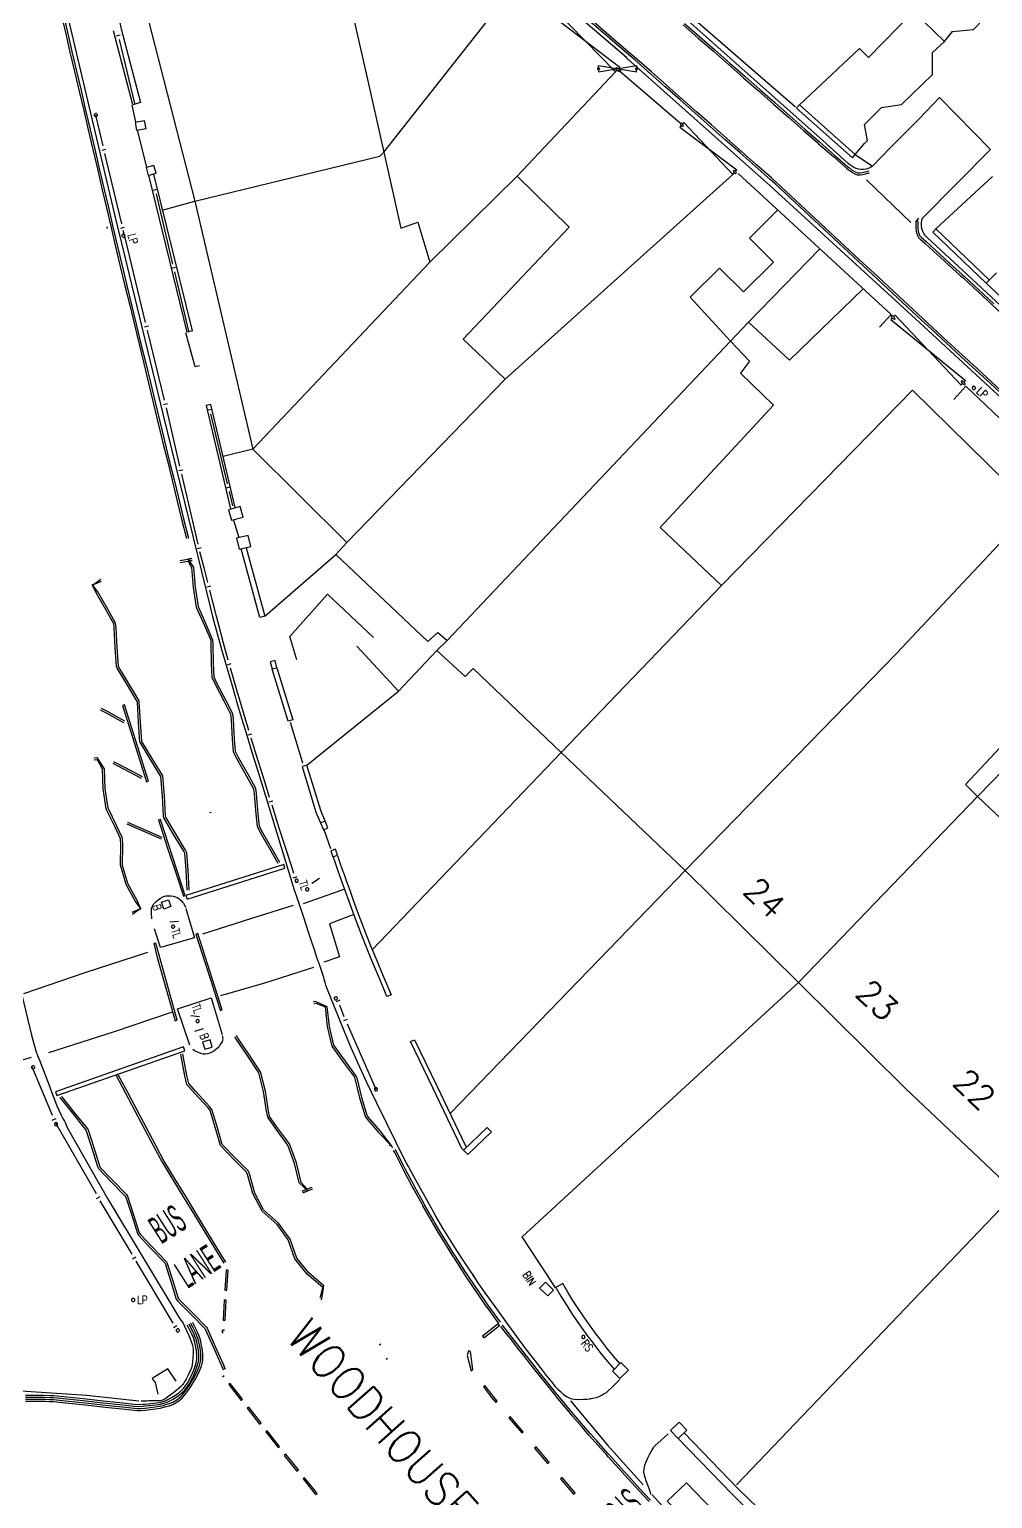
# Model space of a CAD drawing. Extents: x 427500 to 429848, y 434500 to 436505.
# Drawn here: x 429596.6 to 429644.7, y 434644.1 to 434717.5 of the extents above; entities that cross this region are included whole.
import ezdxf

# ---------------------------------------------------------------- set-up
doc = ezdxf.new("R2010")
doc.units = 0
doc.layers.get('0').update_dxf_attribs({"color": 222})
doc.layers.add('LPTIP_Ex_Base', color=8, linetype='Continuous')
doc.layers.add('ROADNAME', color=7, linetype='Continuous')
doc.styles.add('ARIAL', font='arial.ttf', dxfattribs={"width": 0.8})
doc.styles.add('LCC Romans', font='romans.shx', dxfattribs={"width": 0.9})
doc.styles.add('MtXpl_Romans', font='romans__.ttf')
doc.styles.get("Standard").update_dxf_attribs({"font": 'romans.shx'})

# ---------------------------------------------------------------- blocks, each defined once
blk = doc.blocks.new('MH_LINE')
at = {"color": 0, "linetype": 'ByBlock', "flags": 128}
blk.add_lwpolyline([(-0.5, 0), (0.5, 0)], dxfattribs=at)
blk = doc.blocks.new('FENCE_UP')
at = {"color": 0, "linetype": 'ByBlock', "flags": 128}
blk.add_lwpolyline([(0, 0.5), (0, -0.5)], dxfattribs=at)
blk = doc.blocks.new('GATE')
at = {"color": 0, "linetype": 'ByBlock', "flags": 128}
for points in [[(-0.450902, 0), (-0.451904, 0.007014), (-0.455912, 0.014028), (-0.460922, 0.019038), (-0.467936, 0.023046), (-0.475952, 0.024048), (-0.482966, 0.023046), (-0.48998, 0.019038), (-0.49499, 0.014028), (-0.498998, 0.007014), (-0.5, 0), (-0.498998, -0.007014), (-0.49499, -0.014028), (-0.48998, -0.019038), (-0.482966, -0.023046), (-0.475952, -0.024048), (-0.467936, -0.023046), (-0.460922, -0.019038), (-0.455912, -0.014028), (-0.451904, -0.007014)], [(-0.475952, 0.024048), (-0.475952, 0.078156), (0.475952, -0.078156), (0.475952, -0.024048)], [(-0.475952, -0.024048), (-0.475952, -0.078156), (0.475952, 0.078156), (0.475952, 0.024048)], [(-0.450902, 0), (-0.451904, -0.007014)], [(0.5, 0), (0.498998, 0.007014), (0.49499, 0.014028), (0.48998, 0.019038), (0.482966, 0.023046), (0.475952, 0.024048), (0.467936, 0.023046), (0.460922, 0.019038), (0.455912, 0.014028), (0.451904, 0.007014), (0.450902, 0), (0.451904, -0.007014), (0.455912, -0.014028), (0.460922, -0.019038), (0.467936, -0.023046), (0.475952, -0.024048), (0.482966, -0.023046), (0.48998, -0.019038), (0.49499, -0.014028), (0.498998, -0.007014)], [(0.5, 0), (0.498998, -0.007014)]]:
    blk.add_lwpolyline(points, dxfattribs=at)
blk = doc.blocks.new('CIRCL')
at = {"color": 0, "linetype": 'ByBlock', "flags": 128}
for points in [[(0.5, 0), (0.475, 0.154), (0.404, 0.293), (0.293, 0.404), (0.154, 0.475), (0, 0.5), (-0.154, 0.475), (-0.293, 0.404), (-0.404, 0.293), (-0.475, 0.154), (-0.5, 0), (-0.475, -0.154), (-0.404, -0.293), (-0.293, -0.404), (-0.154, -0.475), (0, -0.5), (0.154, -0.475), (0.293, -0.404), (0.404, -0.293), (0.475, -0.154)], [(0.5, 0), (0.475, -0.154)]]:
    blk.add_lwpolyline(points, dxfattribs=at)

msp = doc.modelspace()

# ---------------------------------------------------------------- linework, layer by layer
at = {"layer": 'LPTIP_Ex_Base', "color": 251, "true_color": 0x636466}
for p, q in [((429612, 434721.8), (429613.46, 434715.33)), ((429614.35, 434711.4), (429621.025, 434719.894)), ((429643.8, 434717.534), (429646.2, 434720.034)), ((429602.2, 434719.5), (429604.9, 434708.95)), ((429640.8, 434718.434), (429638.55, 434716.134)), ((429640.8, 434718.434), (429642.35, 434716.934)), ((429642.35, 434716.934), (429642.75, 434717.434)), ((429642.75, 434717.434), (429643.8, 434717.534)), ((429641.75, 434716.384), (429642.35, 434716.934)), ((429638.1, 434716.584), (429635.107, 434713.759)), ((429638.55, 434716.134), (429638.1, 434716.584)), ((429641.75, 434715.284), (429641.75, 434716.384)), ((429613.46, 434715.33), (429614.35, 434711.4)), ((429625.916, 434715.412), (429621, 434710.2)), ((429640.2, 434713.784), (429641.75, 434715.284)), ((429639.2, 434713.634), (429640.2, 434713.784)), ((429641.05, 434713.034), (429642.1, 434714.134)), ((429642.1, 434714.134), (429644.65, 434711.534)), ((429638.35, 434712.784), (429639.2, 434713.634)), ((429639.65, 434711.634), (429641.05, 434713.034)), ((429638.5, 434711.984), (429638.35, 434712.784)), ((429637.891, 434711.287), (429638.35, 434711.834)), ((429638.35, 434711.834), (429638.5, 434711.984)), ((429638.753, 434710.706), (429639.65, 434711.634)), ((429639.65, 434711.634), (429639.65, 434711.634)), ((429644.65, 434711.534), (429641.227, 434708.079)), ((429604.9, 434708.95), (429614.15, 434711.2)), ((429614.15, 434711.2), (429614.35, 434711.4)), ((429614.35, 434711.4), (429615.2, 434707.6)), ((429637.891, 434711.287), (429638.753, 434710.706)), ((429616.65, 434705.9), (429621, 434710.2)), ((429620.4, 434700.05), (429631.77, 434710.29)), ((429621, 434710.2), (429623.6, 434707.65)), ((429638.753, 434710.706), (429638.753, 434710.706)), ((429644.75, 434710.184), (429641.907, 434707.56)), ((429603.282, 434708.494), (429604.9, 434708.95)), ((429604.9, 434708.95), (429607.8, 434696.55)), ((429615.2, 434707.6), (429616.05, 434707.9)), ((429616.05, 434707.9), (429616.65, 434705.9)), ((429634.014, 434708.514), (429632.601, 434707.101)), ((429641.227, 434708.079), (429641.227, 434708.079)), ((429641.227, 434708.079), (429641.227, 434708.079)), ((429623.6, 434707.65), (429618.3, 434702.05)), ((429632.601, 434707.101), (429633.797, 434705.904)), ((429641.907, 434707.56), (429641.907, 434707.56)), ((429632.55, 434702.9), (429636.12, 434706.569)), ((429607.8, 434696.55), (429616.65, 434705.9)), ((429631.11, 434705.61), (429629.65, 434704.15)), ((429632.307, 434704.414), (429631.11, 434705.61)), ((429633.797, 434705.904), (429632.307, 434704.414)), ((429629.65, 434704.15), (429631.65, 434701.95)), ((429634.6, 434701), (429638.278, 434704.577)), ((429631.65, 434701.95), (429632.55, 434702.9)), ((429632.55, 434702.9), (429634.6, 434701)), ((429631.65, 434701.95), (429617.5, 434687)), ((429618.3, 434702.05), (429620.4, 434700.05)), ((429631.65, 434701.95), (429632.6, 434700.95)), ((429632.6, 434700.95), (429632.15, 434700.35)), ((429612.5, 434691.9), (429620.4, 434700.05)), ((429632.15, 434700.35), (429633.8, 434698.75)), ((429631.2, 434689.75), (429640.75, 434699.5)), ((429646.75, 434693.6), (429640.75, 434699.5)), ((429633.8, 434698.75), (429628.15, 434692.65)), ((429607.8, 434696.55), (429606.327, 434696.184)), ((429607.8, 434696.55), (429612.5, 434691.9)), ((429639.95, 434686.35), (429646.75, 434693.6)), ((429628.15, 434692.65), (429631.2, 434689.75)), ((429612.5, 434691.9), (429611.95, 434691.3)), ((429608.396, 434688.209), (429611.95, 434691.3)), ((429611.95, 434691.3), (429616.55, 434686.95)), ((429623.2, 434681.4), (429631.2, 434689.75)), ((429609.655, 434687.201), (429611.524, 434689.314)), ((429611.524, 434689.314), (429613.834, 434687.149)), ((429643.4, 434679.8), (429651.55, 434688.55)), ((429616.55, 434686.95), (429617.05, 434687.4)), ((429617.05, 434687.4), (429617.5, 434687)), ((429609.998, 434686.021), (429609.655, 434687.201)), ((429615.085, 434684.471), (429612.998, 434686.707)), ((429615.085, 434684.471), (429617, 434686.5)), ((429617.5, 434687), (429617, 434686.5)), ((429617, 434686.5), (429618.4, 434685.2)), ((429629.4, 434675.5), (429639.95, 434686.35)), ((429618.4, 434685.2), (429618.8, 434685.6)), ((429618.8, 434685.6), (429623.2, 434681.4)), ((429610.507, 434680.766), (429615.085, 434684.471)), ((429613.77, 434671.537), (429623.2, 434681.4)), ((429623.2, 434681.4), (429629.4, 434675.5)), ((429644, 434679.2), (429645.3, 434680.55)), ((429644, 434679.2), (429635.05, 434669.9)), ((429644, 434679.2), (429643.4, 434679.8)), ((429644, 434679.2), (429654.9, 434668.8)), ((429628.533, 434674.604), (429629.4, 434675.5)), ((429629.4, 434675.5), (429635.05, 434669.9)), ((429617.65, 434663.355), (429628.533, 434674.604)), ((429635.05, 434669.9), (429621.253, 434657.198)), ((429635.05, 434669.9), (429640.4, 434664.6)), ((429640.4, 434664.6), (429645.9, 434659.4)), ((429631.95, 434644.8), (429645.9, 434659.4))]:
    msp.add_line(p, q, dxfattribs=at)
at = {"layer": 'LPTIP_Ex_Base', "color": 251, "true_color": 0x636466, "flags": 128}
for points in [[(429704.734, 434641.867), (429697.662, 434648.738), (429690.509, 434655.723), (429683.501, 434662.542), (429676.841, 434668.988), (429669.565, 434676.079), (429662.892, 434682.459), (429654.401, 434690.499), (429648.256, 434696.273), (429641.103, 434702.895), (429633.626, 434709.733), (429626.51, 434716.06), (429626.468, 434716.123), (429619.961, 434721.717), (429612.589, 434727.816), (429605.484, 434733.671), (429597.988, 434739.816), (429596.743, 434740.89)], [(429598.512, 434729.873), (429598.799, 434728.7), (429601.225, 434717.56), (429602.192, 434713.873), (429601.805, 434713.772), (429600.838, 434717.458)], [(429634.908, 434713.648), (429629.415, 434718.418), (429626.953, 434720.619)], [(429598.242, 434719.496), (429600.944, 434708.073), (429601.247, 434706.852), (429603.332, 434698.248), (429605.665, 434688.67), (429605.783, 434688.196), (429606.02, 434687.347), (429606.259, 434686.498), (429606.501, 434685.649), (429606.746, 434684.802), (429606.937, 434684.149), (429606.994, 434683.955), (429607.244, 434683.11), (429607.498, 434682.265), (429607.754, 434681.421), (429608.014, 434680.578), (429608.308, 434679.66), (429609.873, 434674.533), (429610.115, 434673.825)], [(429598.217, 434718.349), (429598.444, 434717.375), (429598.672, 434716.402), (429598.9, 434715.428), (429599.127, 434714.454), (429599.355, 434713.48), (429599.583, 434712.507), (429599.811, 434711.533), (429600.038, 434710.559), (429600.266, 434709.585), (429600.494, 434708.612), (429600.72, 434707.638), (429600.95, 434706.664), (429601.184, 434705.692), (429601.419, 434704.72), (429601.653, 434703.748), (429601.887, 434702.775), (429602.121, 434701.803), (429602.355, 434700.831), (429602.589, 434699.859), (429602.823, 434698.887), (429603.059, 434697.914), (429603.297, 434696.943), (429603.535, 434695.972), (429603.772, 434695.001), (429604.01, 434694.029), (429604.248, 434693.058), (429604.486, 434692.087)], [(429598.314, 434718.372), (429598.542, 434717.398), (429598.769, 434716.424), (429598.997, 434715.451), (429599.225, 434714.477), (429599.452, 434713.503), (429599.68, 434712.529), (429599.908, 434711.556), (429600.136, 434710.582), (429600.363, 434709.608), (429600.591, 434708.634), (429600.817, 434707.66), (429601.048, 434706.688), (429601.282, 434705.715), (429601.516, 434704.743), (429601.75, 434703.771), (429601.984, 434702.799), (429602.218, 434701.827), (429602.452, 434700.854), (429602.686, 434699.882), (429602.921, 434698.91), (429603.156, 434697.938), (429603.394, 434696.967), (429603.632, 434695.996), (429603.87, 434695.024), (429604.108, 434694.053), (429604.345, 434693.082), (429604.583, 434692.111)], [(429638.753, 434710.706), (429638.65, 434710.639), (429638.538, 434710.588), (429638.421, 434710.552), (429638.3, 434710.534), (429638.187, 434710.532), (429638.177, 434710.532), (429638.055, 434710.548), (429637.937, 434710.581), (429637.824, 434710.63), (429637.72, 434710.694), (429637.625, 434710.772), (429637.542, 434710.836), (429636.266, 434711.975), (429629.238, 434718.228)], [(429601.03, 434717.422), (429601.03, 434717.422)], [(429645.372, 434699.157), (429644.637, 434699.835), (429643.903, 434700.513), (429643.168, 434701.191), (429642.433, 434701.869), (429641.698, 434702.547), (429641.16, 434703.043), (429640.963, 434703.226), (429640.232, 434703.908), (429639.5, 434704.589), (429638.768, 434705.271), (429638.036, 434705.952), (429637.304, 434706.634), (429636.573, 434707.315), (429635.841, 434707.997), (429635.109, 434708.678), (429634.377, 434709.36), (429633.895, 434709.809), (429633.64, 434710.034), (429632.891, 434710.696), (429632.141, 434711.358), (429631.392, 434712.02), (429630.643, 434712.682), (429629.893, 434713.345), (429629.144, 434714.007), (429628.394, 434714.669), (429627.645, 434715.331), (429626.92, 434715.972), (429626.896, 434715.992), (429626.137, 434716.643), (429625.378, 434717.295), (429624.619, 434717.946)], [(429645.44, 434699.23), (429644.705, 434699.908), (429643.97, 434700.586), (429643.235, 434701.265), (429642.5, 434701.943), (429641.766, 434702.621), (429641.228, 434703.117), (429641.032, 434703.3), (429640.3, 434703.981), (429639.568, 434704.663), (429638.836, 434705.344), (429638.104, 434706.026), (429637.373, 434706.707), (429636.641, 434707.389), (429635.909, 434708.07), (429635.177, 434708.752), (429634.445, 434709.433), (429633.962, 434709.883), (429633.706, 434710.109), (429632.957, 434710.771), (429632.208, 434711.433), (429631.458, 434712.095), (429630.709, 434712.757), (429629.959, 434713.42), (429629.21, 434714.082), (429628.461, 434714.744), (429627.711, 434715.406), (429626.986, 434716.047), (429626.961, 434716.068), (429626.202, 434716.719), (429625.443, 434717.371), (429624.684, 434718.022)], [(429629.299, 434717.76), (429630.05, 434717.1), (429630.802, 434716.44), (429631.553, 434715.78), (429632.304, 434715.12), (429633.055, 434714.46), (429633.807, 434713.8), (429634.558, 434713.141), (429635.309, 434712.481), (429636.03, 434711.847), (429636.06, 434711.821), (429636.81, 434711.158), (429637.465, 434710.579), (429637.537, 434710.529), (429637.571, 434710.504), (429637.634, 434710.459), (429637.746, 434710.383), (429637.868, 434710.316), (429637.989, 434710.273), (429638.123, 434710.265), (429638.265, 434710.283), (429638.399, 434710.313), (429638.513, 434710.343), (429638.542, 434710.35), (429638.591, 434710.361), (429638.591, 434710.361)], [(429629.365, 434717.835), (429630.116, 434717.175), (429630.868, 434716.515), (429631.619, 434715.855), (429632.37, 434715.196), (429633.121, 434714.536), (429633.873, 434713.876), (429634.624, 434713.216), (429635.375, 434712.556), (429636.097, 434711.922), (429636.127, 434711.896), (429636.876, 434711.233), (429637.522, 434710.661), (429637.594, 434710.611), (429637.63, 434710.585), (429637.69, 434710.541), (429637.802, 434710.466), (429637.916, 434710.403), (429638.022, 434710.367), (429638.128, 434710.365), (429638.252, 434710.382), (429638.377, 434710.411), (429638.488, 434710.44), (429638.519, 434710.447), (429638.568, 434710.459), (429638.568, 434710.459)], [(429601.123, 434717.033), (429601.894, 434713.825)], [(429626.109, 434715.458), (429629.153, 434712.842)], [(429601.967, 434712.922), (429601.779, 434713.744)], [(429600.324, 434711.716), (429599.958, 434713.24)], [(429602.51, 434710.655), (429602.05, 434712.491)], [(429601.257, 434707.826), (429600.417, 434711.327)], [(429602.835, 434710.303), (429604.77, 434702.47), (429604.528, 434702.41), (429602.608, 434710.247)], [(429632.042, 434710.334), (429639.683, 434703.28), (429639.094, 434702.655)], [(429640.663, 434707.888), (429638.45, 434710.019)], [(429602.883, 434709.7), (429602.883, 434709.7)], [(429602.974, 434709.31), (429603.799, 434705.806)], [(429641.041, 434708.102), (429641.041, 434708.103), (429640.917, 434707.935), (429640.915, 434707.786), (429640.919, 434707.616), (429640.934, 434707.448), (429640.967, 434707.304), (429641.012, 434707.202), (429641.052, 434707.143), (429641.069, 434707.12), (429641.133, 434707.058), (429641.228, 434706.976), (429641.359, 434706.855), (429641.794, 434706.459), (429642.534, 434705.785), (429643.165, 434705.21), (429643.272, 434705.111), (429644.005, 434704.432), (429644.739, 434703.752), (429645.473, 434703.073)], [(429640.966, 434708.037), (429640.965, 434708.037), (429641.017, 434707.934), (429641.015, 434707.785), (429641.019, 434707.618), (429641.034, 434707.457), (429641.065, 434707.327), (429641.103, 434707.242), (429641.133, 434707.201), (429641.139, 434707.192), (429641.203, 434707.13), (429641.293, 434707.052), (429641.427, 434706.929), (429641.862, 434706.533), (429642.601, 434705.859), (429643.233, 434705.284), (429643.34, 434705.185), (429644.073, 434704.505), (429644.807, 434703.826)], [(429641.227, 434708.079), (429641.198, 434707.985), (429641.181, 434707.888), (429641.174, 434707.79), (429641.179, 434707.692), (429641.18, 434707.684), (429641.195, 434707.595), (429641.223, 434707.5), (429641.261, 434707.41), (429641.309, 434707.324), (429641.366, 434707.244), (429641.487, 434707.135), (429643.493, 434705.268), (429650.574, 434698.683)], [(429600.514, 434707.675), (429600.536, 434707.578), (429600.536, 434707.578)], [(429602.451, 434702.892), (429601.48, 434706.912), (429601.323, 434707.482)], [(429601.351, 434707.437), (429601.351, 434707.437)], [(429644.569, 434705.026), (429641.907, 434707.56), (429641.755, 434707.4), (429644.42, 434704.86)], [(429603.89, 434705.417), (429604.588, 434702.45)], [(429644.94, 434705.374), (429644.419, 434704.845), (429650.793, 434698.888), (429652.184, 434697.589), (429652.987, 434698.398)], [(429603.391, 434699.004), (429602.545, 434702.503)], [(429605.142, 434700.724), (429604.915, 434700.671), (429604.464, 434702.374)], [(429642.808, 434699.045), (429643.418, 434699.699), (429654.484, 434689.183), (429653.696, 434688.257)], [(429604.164, 434695.703), (429603.485, 434698.615), (429603.485, 434698.615)], [(429606.928, 434693.639), (429605.711, 434698.788), (429605.468, 434698.731), (429606.687, 434693.573)], [(429605.605, 434698.719), (429605.605, 434698.719)], [(429605.697, 434698.33), (429606.524, 434694.826)], [(429605.073, 434691.807), (429604.255, 434695.313)], [(429606.616, 434694.437), (429606.785, 434693.725)], [(429606.84, 434693.014), (429607.098, 434692.148)], [(429607.473, 434691.629), (429608.396, 434688.209), (429608.155, 434688.144), (429607.226, 434691.579)], [(429604.16, 434690.998), (429604.75, 434691.099), (429604.559, 434691.066), (429604.84, 434690.653), (429604.918, 434689.656), (429605.071, 434688.694), (429605.477, 434687.78), (429605.795, 434687.035), (429605.81, 434686.827), (429605.827, 434685.827), (429605.85, 434685.187), (429605.995, 434684.885), (429606.461, 434684.001), (429606.791, 434683.347), (429606.819, 434683.061), (429606.873, 434682.062), (429606.917, 434681.458), (429607.088, 434681.13), (429607.58, 434680.26), (429607.928, 434679.619), (429607.965, 434679.33), (429608.049, 434678.334), (429608.111, 434677.722), (429608.282, 434677.403), (429608.781, 434676.536), (429609.135, 434675.922), (429609.135, 434675.922)], [(429604.177, 434690.9), (429604.767, 434691), (429604.576, 434690.968), (429604.74, 434690.645), (429604.819, 434689.649), (429604.98, 434688.654), (429605.386, 434687.739), (429605.698, 434687.013), (429605.71, 434686.825), (429605.727, 434685.825), (429605.753, 434685.162), (429605.906, 434684.839), (429606.373, 434683.954), (429606.695, 434683.321), (429606.719, 434683.055), (429606.773, 434682.057), (429606.821, 434681.43), (429607.001, 434681.081), (429607.493, 434680.211), (429607.832, 434679.589), (429607.865, 434679.322), (429607.949, 434678.325), (429608.016, 434677.692), (429608.195, 434677.353), (429608.694, 434676.487), (429609.049, 434675.872), (429609.049, 434675.872)], [(429605.553, 434689.901), (429605.367, 434690.628), (429605.164, 434691.418), (429605.164, 434691.418)], [(429604.623, 434674.521), (429604.566, 434675.519), (429604.499, 434676.39), (429604.436, 434676.525), (429603.918, 434677.38), (429603.459, 434678.163), (429603.443, 434678.233), (429603.384, 434679.227), (429603.308, 434680.224), (429603.304, 434680.236), (429602.779, 434681.099), (429602.265, 434681.942), (429602.263, 434681.949), (429602.195, 434682.925), (429602.132, 434683.93), (429602.12, 434683.979), (429601.631, 434684.812), (429601.116, 434685.662), (429601.094, 434685.72), (429601.031, 434686.636), (429600.977, 434687.634), (429600.95, 434687.857), (429600.564, 434688.555), (429600.064, 434689.421), (429599.785, 434689.789), (429599.851, 434689.791), (429600.244, 434689.968)], [(429604.524, 434674.515), (429604.466, 434675.513), (429604.403, 434676.36), (429604.351, 434676.473), (429603.832, 434677.329), (429603.363, 434678.133), (429603.344, 434678.219), (429603.284, 434679.221), (429603.213, 434680.193), (429603.21, 434680.203), (429602.695, 434681.046), (429602.17, 434681.91), (429602.168, 434681.919), (429602.095, 434682.919), (429602.035, 434683.909), (429602.024, 434683.949), (429601.546, 434684.76), (429601.025, 434685.62), (429600.998, 434685.69), (429600.931, 434686.63), (429600.877, 434687.629), (429600.854, 434687.828), (429600.478, 434688.505), (429599.978, 434689.371), (429599.8, 434689.767), (429600.207, 434690.061)], [(429606.578, 434686.006), (429606.342, 434686.868), (429605.988, 434688.213), (429605.652, 434689.513), (429605.652, 434689.513)], [(429607.606, 434682.496), (429607.368, 434683.28), (429607.019, 434684.455), (429606.684, 434685.62), (429606.684, 434685.62)], [(429609.001, 434685.623), (429609.801, 434683.032), (429609.563, 434682.958), (429608.769, 434685.567)], [(429601.415, 434682.963), (429600.539, 434683.446), (429600.25, 434683.605), (429600.25, 434683.605)], [(429601.39, 434683.778), (429601.294, 434683.748), (429601.709, 434682.424), (429602.411, 434680.201), (429602.496, 434679.933), (429602.591, 434679.963), (429601.39, 434683.778)], [(429601.367, 434682.876), (429600.491, 434683.358), (429600.202, 434683.517), (429600.202, 434683.517)], [(429610.297, 434680.866), (429609.685, 434682.889)], [(429608.641, 434679.15), (429608.412, 434679.881), (429608.073, 434680.974), (429607.722, 434682.113), (429607.722, 434682.113)], [(429599.864, 434681.125), (429600.019, 434681.15), (429600.375, 434680.585), (429600.412, 434679.586), (429600.558, 434678.632), (429600.998, 434677.734), (429601.279, 434677.128), (429601.29, 434676.775), (429601.28, 434675.775), (429601.545, 434674.865), (429602.03, 434673.99), (429602.198, 434673.598), (429601.792, 434673.301)], [(429599.88, 434681.026), (429600.035, 434681.051), (429600.275, 434680.582), (429600.312, 434679.582), (429600.468, 434678.588), (429600.908, 434677.69), (429601.182, 434677.106), (429601.19, 434676.776), (429601.18, 434675.776), (429601.457, 434674.817), (429601.942, 434673.942), (429602.216, 434673.567), (429602.145, 434673.575), (429601.757, 434673.395)], [(429602.244, 434680.092), (429601.36, 434680.56), (429600.821, 434680.845), (429600.821, 434680.845)], [(429602.291, 434680.181), (429601.407, 434680.648), (429600.867, 434680.933), (429600.867, 434680.933)], [(429611.409, 434677.974), (429611.191, 434678.494), (429610.507, 434680.766), (429610.267, 434680.694), (429610.956, 434678.408), (429611.179, 434677.875)], [(429609.858, 434675.359), (429609.77, 434675.631), (429609.474, 434676.546), (429609.126, 434677.624), (429608.761, 434678.768), (429608.761, 434678.768)], [(429603.241, 434677.067), (429602.324, 434677.466), (429601.521, 434677.816), (429601.521, 434677.816)], [(429603.281, 434677.158), (429602.364, 434677.558), (429601.561, 434677.908), (429601.561, 434677.908)], [(429603.195, 434678.057), (429603.1, 434678.026), (429603.532, 434676.675), (429603.983, 434675.286), (429604.333, 434674.22), (429604.428, 434674.252), (429603.195, 434678.057)], [(429605.727, 434678.405), (429605.632, 434678.375), (429605.632, 434678.375), (429605.632, 434678.375)], [(429611.347, 434677.545), (429611.687, 434676.608)], [(429612.024, 434676.257), (429612.101, 434676.034), (429612.168, 434675.842), (429612.253, 434675.599), (429612.358, 434675.303), (429612.486, 434674.949), (429612.64, 434674.521), (429612.82, 434674.022), (429613.018, 434673.476), (429613.23, 434672.905), (429613.45, 434672.334), (429613.702, 434671.705), (429613.99, 434671.003), (429614.278, 434670.312), (429614.529, 434669.714), (429614.704, 434669.294), (429614.501, 434669.209), (429614.326, 434669.629), (429614.075, 434670.227), (429613.787, 434670.919), (429613.498, 434671.622), (429613.245, 434672.253), (429613.024, 434672.827), (429612.812, 434673.4), (429612.613, 434673.947), (429612.433, 434674.446), (429612.279, 434674.874), (429612.151, 434675.229), (429612.045, 434675.526), (429611.96, 434675.769), (429611.893, 434675.961), (429611.814, 434676.185)], [(429609.981, 434674.978), (429609.981, 434674.978)], [(429602.757, 434673.082), (429602.753, 434673.172), (429602.742, 434673.3), (429602.737, 434673.448), (429602.748, 434673.596), (429602.788, 434673.724), (429602.864, 434673.838), (429602.968, 434673.951), (429603.09, 434674.055), (429603.217, 434674.142), (429603.339, 434674.203), (429603.46, 434674.235), (429603.588, 434674.243), (429603.716, 434674.234), (429603.836, 434674.212), (429603.941, 434674.184), (429604.031, 434674.147), (429604.111, 434674.097), (429604.181, 434674.038), (429604.243, 434673.977), (429604.297, 434673.92), (429604.344, 434673.861), (429604.381, 434673.798), (429604.412, 434673.737), (429604.435, 434673.684), (429604.453, 434673.647)], [(429610.334, 434673.851), (429612.368, 434674.563)], [(429604.46, 434673.604), (429604.891, 434672.138), (429603.197, 434671.658), (429602.898, 434672.584)], [(429609.82, 434673.753), (429607.691, 434673.079), (429605.295, 434672.32)], [(429611.367, 434670.061), (429611.373, 434670.046), (429611.387, 434670.007), (429611.396, 434669.986), (429611.386, 434670.021), (429611.343, 434670.151), (429611.259, 434670.404), (429611.141, 434670.755), (429611.004, 434671.161), (429610.863, 434671.581), (429610.732, 434671.973), (429610.601, 434672.366), (429610.46, 434672.788), (429610.325, 434673.196), (429610.209, 434673.546), (429610.127, 434673.793), (429610.115, 434673.825)], [(429612.84, 434673.302), (429611.626, 434672.832), (429612.135, 434671.182), (429611.343, 434670.916)], [(429602.955, 434671.871), (429602.858, 434671.847), (429603.032, 434671.153), (429603.919, 434667.989), (429604.016, 434668.016), (429602.955, 434671.871)], [(429605.051, 434672.351), (429604.956, 434672.32), (429605.09, 434671.91), (429605.409, 434670.918), (429605.7, 434670.005), (429605.955, 434669.204), (429606.164, 434668.546), (429606.175, 434668.511), (429606.27, 434668.541), (429605.051, 434672.351)], [(429596.366, 434669.356), (429599.425, 434670.406), (429602.561, 434671.425)], [(429606.199, 434669.261), (429608.399, 434669.884), (429610.843, 434670.664)], [(429615.582, 434660.702), (429615.471, 434660.875), (429615.284, 434661.253), (429614.95, 434661.934), (429614.495, 434662.86), (429613.986, 434663.906), (429613.487, 434664.945), (429613.065, 434665.85), (429612.716, 434666.642), (429612.394, 434667.405), (429612.107, 434668.108), (429611.862, 434668.721), (429611.666, 434669.213), (429611.531, 434669.557), (429611.452, 434669.774), (429611.412, 434669.904), (429611.39, 434669.986), (429611.367, 434670.061)], [(429596.242, 434669.349), (429596.259, 434669.283), (429596.757, 434667.264), (429596.981, 434666.43), (429597.016, 434666.348)], [(429604.659, 434666.777), (429604.04, 434668.593), (429605.725, 434669.138), (429606.27, 434667.302)], [(429610.833, 434668.937), (429610.911, 434668.965), (429611.506, 434668.702), (429611.614, 434667.707), (429611.827, 434666.776), (429612.42, 434665.97), (429612.966, 434665.208), (429612.994, 434665.134), (429613.226, 434664.159), (429613.506, 434663.232), (429614.158, 434662.473), (429614.737, 434661.709), (429614.755, 434661.645)], [(429610.867, 434668.843), (429610.945, 434668.871), (429611.407, 434668.691), (429611.515, 434667.697), (429611.747, 434666.716), (429612.339, 434665.911), (429612.875, 434665.166), (429612.898, 434665.106), (429613.129, 434664.136), (429613.431, 434663.167), (429614.082, 434662.408), (429614.732, 434661.745), (429614.623, 434661.777), (429614.71, 434661.734)], [(429611.993, 434669.168), (429611.993, 434669.168)], [(429603.781, 434668.423), (429600.885, 434667.439), (429597.605, 434666.392)], [(429612.131, 434668.793), (429612.349, 434668.205), (429612.349, 434668.205)], [(429612.51, 434667.839), (429613.942, 434664.573)], [(429606.278, 434667.26), (429606.282, 434667.218), (429606.292, 434667.161), (429606.299, 434667.092), (429606.293, 434667.016), (429606.265, 434666.938), (429606.211, 434666.849), (429606.137, 434666.747), (429606.05, 434666.643), (429605.955, 434666.548), (429605.859, 434666.473), (429605.76, 434666.417), (429605.654, 434666.372), (429605.543, 434666.341), (429605.432, 434666.324), (429605.324, 434666.323), (429605.212, 434666.348), (429605.092, 434666.398), (429604.976, 434666.458), (429604.878, 434666.514), (429604.808, 434666.551)], [(429610.781, 434659.573), (429610.297, 434659.389), (429610.552, 434659.486), (429610.117, 434659.893), (429609.879, 434660.864), (429609.553, 434661.775), (429608.96, 434662.581), (429608.547, 434663.169), (429608.485, 434663.466), (429608.333, 434664.454), (429608.1, 434665.392), (429607.546, 434666.224), (429606.992, 434667.056), (429606.902, 434667.192)], [(429610.746, 434659.667), (429610.262, 434659.483), (429610.517, 434659.58), (429610.214, 434659.917), (429609.976, 434660.888), (429609.633, 434661.835), (429609.041, 434662.64), (429608.639, 434663.207), (429608.584, 434663.481), (429608.432, 434664.469), (429608.184, 434665.447), (429607.629, 434666.279), (429607.075, 434667.112), (429606.985, 434667.247)], [(429618.328, 434661.523), (429618.242, 434661.604), (429616.788, 434664.647), (429615.673, 434666.951), (429615.871, 434667.047), (429616.987, 434664.743), (429618.422, 434661.741), (429618.481, 434661.675)], [(429594.192, 434665.431), (429596.742, 434666.179)], [(429597.016, 434666.348), (429597.053, 434666.258), (429597.101, 434666.14), (429597.163, 434665.989), (429597.239, 434665.798), (429597.331, 434665.562), (429597.449, 434665.247), (429597.593, 434664.859), (429597.746, 434664.445), (429597.894, 434664.054), (429598.021, 434663.733), (429598.129, 434663.485), (429598.23, 434663.278), (429598.318, 434663.109), (429598.391, 434662.975), (429598.444, 434662.874), (429598.537, 434662.657), (429600.538, 434659.116), (429604.158, 434653.09), (429604.318, 434652.874), (429604.389, 434652.725), (429604.494, 434652.514), (429604.609, 434652.269), (429604.713, 434652.017), (429604.783, 434651.788), (429604.815, 434651.576), (429604.823, 434651.363), (429604.814, 434651.156), (429604.794, 434650.962), (429604.768, 434650.789), (429604.734, 434650.639), (429604.686, 434650.507), (429604.631, 434650.39), (429604.576, 434650.283), (429604.525, 434650.184), (429604.477, 434650.089), (429604.427, 434650.002), (429604.379, 434649.926), (429604.339, 434649.863), (429604.31, 434649.817)], [(429611.143, 434654.144), (429611.186, 434654.174), (429611.292, 434654.668), (429610.531, 434655.317), (429609.907, 434656.098), (429609.57, 434657.04), (429609.015, 434657.809), (429608.264, 434658.471), (429607.799, 434659.352), (429607.54, 434660.317), (429607.495, 434660.421), (429606.891, 434661.032), (429606.184, 434661.758), (429605.902, 434662.728), (429605.673, 434663.505), (429605.57, 434663.634), (429604.892, 434664.368), (429604.514, 434664.809), (429604.41, 434665.241), (429604.221, 434666.223), (429604.202, 434666.323), (429604.202, 434666.323)], [(429611.2, 434654.062), (429611.243, 434654.092), (429611.357, 434654.744), (429610.596, 434655.393), (429610.001, 434656.132), (429609.664, 434657.073), (429609.081, 434657.885), (429608.331, 434658.546), (429607.895, 434659.378), (429607.636, 434660.345), (429607.582, 434660.472), (429606.96, 434661.103), (429606.273, 434661.804), (429605.998, 434662.754), (429605.76, 434663.553), (429605.644, 434663.702), (429604.965, 434664.436), (429604.603, 434664.854), (429604.508, 434665.26), (429604.319, 434666.242), (429604.3, 434666.342), (429604.3, 434666.342)], [(429597.805, 434663.25), (429596.773, 434665.723)], [(429600.98, 434665.264), (429601.448, 434664.38), (429601.915, 434663.496), (429602.383, 434662.611), (429602.85, 434661.727), (429603.271, 434660.931), (429603.324, 434660.844), (429603.844, 434659.99), (429604.365, 434659.136), (429604.885, 434658.282), (429605.406, 434657.428), (429605.926, 434656.574), (429606.347, 434655.882), (429606.347, 434655.882)], [(429601.069, 434665.31), (429601.536, 434664.426), (429602.004, 434663.542), (429602.471, 434662.658), (429602.938, 434661.774), (429603.358, 434660.98), (429603.409, 434660.896), (429603.93, 434660.042), (429604.45, 434659.188), (429604.971, 434658.334), (429605.491, 434657.48), (429606.011, 434656.626), (429606.433, 434655.934), (429606.433, 434655.934)], [(429598.164, 434664.149), (429598.79, 434663.369), (429599.416, 434662.59), (429599.488, 434662.487), (429599.749, 434661.673), (429600.047, 434660.717), (429600.094, 434660.614), (429600.716, 434659.953), (429601.412, 434659.238), (429601.461, 434659.171), (429601.74, 434658.321), (429602.04, 434657.365), (429602.085, 434657.269), (429602.714, 434656.605), (429603.404, 434655.893), (429603.423, 434655.863), (429603.705, 434654.959), (429603.982, 434654.085), (429604.043, 434654.001), (429604.748, 434653.288), (429605.402, 434652.618), (429605.427, 434652.576), (429605.834, 434651.666), (429606.24, 434650.753), (429606.335, 434650.541), (429606.276, 434650.674), (429606.276, 434650.674)], [(429598.242, 434664.212), (429598.868, 434663.432), (429599.494, 434662.652), (429599.576, 434662.534), (429599.845, 434661.703), (429600.141, 434660.749), (429600.18, 434660.665), (429600.788, 434660.023), (429601.487, 434659.304), (429601.547, 434659.223), (429601.835, 434658.351), (429602.134, 434657.398), (429602.171, 434657.32), (429602.785, 434656.675), (429603.486, 434655.95), (429603.509, 434655.914), (429603.801, 434654.987), (429604.068, 434654.136), (429604.118, 434654.067), (429604.819, 434653.358), (429605.485, 434652.674), (429605.516, 434652.623), (429605.925, 434651.707), (429606.332, 434650.794), (429606.426, 434650.582), (429606.367, 434650.715), (429606.367, 434650.715)], [(429599.988, 434659.335), (429597.958, 434662.88), (429597.958, 434662.88)], [(429620.166, 434652.922), (429619.583, 434653.735), (429619.577, 434653.744), (429619.015, 434654.557), (429619.002, 434654.576), (429618.46, 434655.388), (429618.441, 434655.417), (429617.92, 434656.228), (429617.894, 434656.268), (429617.393, 434657.077), (429617.362, 434657.127), (429617.15, 434657.478), (429616.881, 434657.935), (429616.844, 434657.996), (429616.383, 434658.801), (429616.341, 434658.873), (429615.899, 434659.676), (429615.854, 434659.759), (429615.431, 434660.558), (429615.381, 434660.653), (429614.977, 434661.448), (429614.923, 434661.555), (429614.923, 434661.555)], [(429620.085, 434652.864), (429619.502, 434653.677), (429619.495, 434653.687), (429618.933, 434654.5), (429618.919, 434654.52), (429618.377, 434655.332), (429618.357, 434655.362), (429617.835, 434656.174), (429617.809, 434656.214), (429617.308, 434657.025), (429617.276, 434657.076), (429617.065, 434657.427), (429616.794, 434657.884), (429616.758, 434657.946), (429616.296, 434658.751), (429616.254, 434658.824), (429615.812, 434659.627), (429615.766, 434659.711), (429615.342, 434660.511), (429615.292, 434660.607), (429614.888, 434661.403), (429614.834, 434661.509), (429614.834, 434661.509)], [(429618.751, 434655.345), (429618.771, 434655.314), (429618.814, 434655.249), (429618.845, 434655.202), (429618.83, 434655.227), (429618.735, 434655.375), (429618.543, 434655.672), (429618.275, 434656.081), (429617.96, 434656.566), (429617.625, 434657.094), (429617.298, 434657.629), (429616.949, 434658.23), (429616.558, 434658.921), (429616.173, 434659.612), (429615.839, 434660.213), (429615.605, 434660.634), (429615.582, 434660.702)], [(429601.775, 434656.322), (429600.187, 434658.988), (429600.187, 434658.988)], [(429622.924, 434654.644), (429622.504, 434655.297), (429621.253, 434657.198)], [(429603.822, 434652.886), (429601.98, 434655.979)], [(429606.564, 434655.52), (429606.464, 434655.526), (429606.406, 434654.527), (429606.506, 434654.521), (429606.564, 434655.52)], [(429618.751, 434655.345), (429619.038, 434654.887), (429619.395, 434654.389), (429619.883, 434653.71), (429620.431, 434652.952), (429620.967, 434652.216), (429621.419, 434651.603), (429621.797, 434651.106), (429622.148, 434650.657), (429622.458, 434650.267), (429622.715, 434649.948), (429622.904, 434649.71), (429623.029, 434649.581), (429623.163, 434649.457), (429623.323, 434649.322), (429623.494, 434649.2), (429623.667, 434649.115), (429623.86, 434649.076), (429624.08, 434649.067), (429624.3, 434649.075), (429624.491, 434649.088), (429624.625, 434649.093)], [(429626.129, 434650.862), (429625.81, 434651.238), (429625.499, 434651.619), (429625.196, 434652.005), (429624.899, 434652.398), (429624.858, 434652.453), (429624.611, 434652.794), (429624.33, 434653.197), (429624.056, 434653.605), (429623.79, 434654.017), (429623.531, 434654.435), (429623.28, 434654.859), (429622.936, 434654.655), (429623.189, 434654.228), (429623.452, 434653.804), (429623.722, 434653.385), (429624, 434652.971), (429624.285, 434652.562), (429624.535, 434652.217), (429624.579, 434652.158), (429624.879, 434651.761), (429625.187, 434651.369), (429625.502, 434650.982), (429625.841, 434650.577)], [(429606.477, 434654.022), (429606.377, 434654.028), (429606.319, 434653.03), (429606.419, 434653.024), (429606.477, 434654.022)], [(429596.456, 434649.181), (429596.74, 434649.182), (429597.06, 434649.18), (429597.344, 434649.176), (429597.377, 434649.176), (429597.654, 434649.171), (429597.861, 434649.168), (429598.336, 434649.116), (429599.33, 434649.008), (429600.324, 434648.899), (429601.318, 434648.791), (429602.021, 434648.715), (429602.322, 434648.732), (429602.457, 434648.741), (429603.123, 434648.814), (429603.303, 434648.859), (429603.494, 434648.912), (429603.818, 434649.086), (429604.147, 434649.298), (429604.197, 434649.342), (429604.412, 434649.538), (429604.625, 434649.829), (429604.797, 434650.151), (429604.805, 434650.166), (429604.942, 434650.496), (429605.045, 434650.79), (429605.102, 434651.038), (429605.106, 434651.12), (429605.113, 434651.277), (429605.092, 434651.495), (429605.051, 434651.717), (429605.006, 434651.928), (429604.951, 434652.119), (429604.947, 434652.133), (429604.862, 434652.34), (429604.767, 434652.536), (429604.679, 434652.706), (429604.619, 434652.829), (429604.619, 434652.829)], [(429596.456, 434649.281), (429596.74, 434649.282), (429597.061, 434649.28), (429597.345, 434649.276), (429597.379, 434649.276), (429597.656, 434649.271), (429597.863, 434649.268), (429598.347, 434649.216), (429599.341, 434649.107), (429600.335, 434648.999), (429601.329, 434648.89), (429602.015, 434648.815), (429602.316, 434648.832), (429602.425, 434648.836), (429603.137, 434648.913), (429603.277, 434648.956), (429603.446, 434649), (429603.771, 434649.174), (429604.093, 434649.382), (429604.13, 434649.416), (429604.331, 434649.597), (429604.544, 434649.888), (429604.709, 434650.199), (429604.713, 434650.205), (429604.85, 434650.534), (429604.951, 434650.823), (429605.004, 434651.06), (429605.007, 434651.125), (429605.013, 434651.267), (429604.992, 434651.485), (429604.952, 434651.699), (429604.908, 434651.907), (429604.855, 434652.091), (429604.851, 434652.105), (429604.77, 434652.302), (429604.677, 434652.493), (429604.59, 434652.66), (429604.529, 434652.785), (429604.529, 434652.785)], [(429596.457, 434648.981), (429596.74, 434648.982), (429597.058, 434648.98), (429597.374, 434648.976), (429597.453, 434648.975), (429597.651, 434648.971), (429597.849, 434648.968), (429598.444, 434648.903), (429599.439, 434648.795), (429600.433, 434648.686), (429601.427, 434648.578), (429602.028, 434648.513), (429602.196, 434648.523), (429602.422, 434648.534), (429602.432, 434648.535), (429603.198, 434648.636), (429603.416, 434648.692), (429603.426, 434648.695), (429603.635, 434648.754), (429603.844, 434648.835), (429604.057, 434648.957), (429604.266, 434649.136), (429604.311, 434649.187), (429604.488, 434649.396), (429604.712, 434649.715), (429604.891, 434650.009), (429604.928, 434650.071), (429605.109, 434650.418), (429605.237, 434650.732), (429605.285, 434650.94), (429605.302, 434651.02), (429605.314, 434651.275), (429605.29, 434651.523), (429605.247, 434651.756), (429605.205, 434651.95), (429605.199, 434651.98), (429605.136, 434652.199), (429605.045, 434652.422), (429604.946, 434652.626), (429604.858, 434652.796), (429604.816, 434652.881), (429604.798, 434652.917), (429604.798, 434652.917)], [(429596.457, 434649.081), (429596.739, 434649.082), (429597.059, 434649.08), (429597.376, 434649.076), (429597.454, 434649.075), (429597.652, 434649.071), (429597.851, 434649.068), (429598.455, 434649.003), (429599.449, 434648.894), (429600.443, 434648.786), (429601.438, 434648.677), (429602.022, 434648.613), (429602.19, 434648.623), (429602.417, 434648.634), (429602.425, 434648.634), (429603.172, 434648.732), (429603.391, 434648.789), (429603.399, 434648.792), (429603.599, 434648.848), (429603.808, 434648.928), (429604.007, 434649.043), (429604.201, 434649.211), (429604.235, 434649.252), (429604.406, 434649.454), (429604.63, 434649.772), (429604.805, 434650.061), (429604.84, 434650.117), (429605.02, 434650.464), (429605.144, 434650.77), (429605.187, 434650.962), (429605.202, 434651.024), (429605.214, 434651.279), (429605.191, 434651.513), (429605.149, 434651.738), (429605.108, 434651.929), (429605.103, 434651.952), (429605.04, 434652.171), (429604.952, 434652.384), (429604.856, 434652.582), (429604.769, 434652.75), (429604.726, 434652.837), (429604.709, 434652.873), (429604.709, 434652.873)], [(429620.124, 434652.766), (429620.062, 434652.845), (429619.272, 434652.232), (429619.334, 434652.153), (429620.124, 434652.766)], [(429627.661, 434644.027), (429627.369, 434644.347), (429626.987, 434644.766), (429626.459, 434645.345), (429626.315, 434645.505), (429625.645, 434646.248), (429625.549, 434646.356), (429624.982, 434646.996), (429624.665, 434647.354), (429624.324, 434647.748), (429623.832, 434648.318), (429623.675, 434648.508), (429623.036, 434649.277), (429623.008, 434649.311), (429622.41, 434650.056), (429622.175, 434650.348), (429621.789, 434650.839), (429621.398, 434651.335), (429621.172, 434651.625), (429620.742, 434652.176), (429620.555, 434652.413), (429620.271, 434652.774), (429620.271, 434652.774)], [(429604.027, 434652.542), (429604.027, 434652.542)], [(429606.39, 434652.525), (429606.29, 434652.531), (429606.281, 434652.378), (429606.29, 434652.531)], [(429627.588, 434643.96), (429627.295, 434644.279), (429626.913, 434644.698), (429626.385, 434645.278), (429626.24, 434645.438), (429625.571, 434646.181), (429625.474, 434646.289), (429624.907, 434646.93), (429624.589, 434647.288), (429624.248, 434647.683), (429623.756, 434648.253), (429623.598, 434648.444), (429622.959, 434649.213), (429622.931, 434649.248), (429622.332, 434649.993), (429622.097, 434650.286), (429621.71, 434650.777), (429621.32, 434651.273), (429621.093, 434651.564), (429620.663, 434652.114), (429620.477, 434652.351), (429620.192, 434652.712), (429620.192, 434652.712)], [(429614.195, 434651.831), (429614.111, 434651.776), (429614.111, 434651.776)], [(429618.669, 434651.463), (429618.576, 434651.499), (429618.515, 434651.26), (429618.71, 434650.501), (429618.791, 434650.56), (429618.669, 434651.463)], [(429603.97, 434649.985), (429603.554, 434650.602), (429602.775, 434650.107), (429602.931, 434649.919), (429603.056, 434649.328)], [(429614.533, 434651.117), (429614.454, 434651.056), (429614.454, 434651.056), (429614.454, 434651.056)], [(429603.163, 434649.003), (429603.364, 434649.067), (429603.477, 434649.148), (429603.603, 434649.241), (429603.728, 434649.336), (429603.84, 434649.421), (429603.942, 434649.501), (429604.044, 434649.583), (429604.138, 434649.66), (429604.218, 434649.726), (429604.275, 434649.773), (429604.31, 434649.817)], [(429606.288, 434650.2), (429606.367, 434650.262), (429606.367, 434650.262)], [(429607.213, 434649.019), (429607.291, 434649.081), (429606.676, 434649.868), (429606.597, 434649.807), (429607.213, 434649.019)], [(429626.132, 434650.061), (429625.832, 434649.759), (429625.453, 434649.406), (429625.415, 434649.389), (429625.374, 434649.363), (429625.317, 434649.326), (429625.251, 434649.284), (429625.18, 434649.243), (429625.109, 434649.209), (429625.03, 434649.181), (429624.941, 434649.156), (429624.853, 434649.134), (429624.776, 434649.115), (429624.722, 434649.102), (429624.625, 434649.093)], [(429602.107, 434648.982), (429599.504, 434649.261), (429596.226, 434649.482), (429595.26, 434649.449)], [(429619.394, 434649.764), (429619.315, 434649.704), (429619.73, 434649.157), (429619.934, 434648.916), (429620.011, 434648.98), (429619.394, 434649.764)], [(429603.163, 434649.003), (429603.069, 434649.002), (429602.975, 434649.001), (429602.882, 434648.999), (429602.788, 434648.997), (429602.694, 434648.994), (429602.64, 434648.993), (429602.601, 434648.992), (429602.507, 434648.988), (429602.413, 434648.985), (429602.32, 434648.981), (429602.226, 434648.977)], [(429608.138, 434647.838), (429608.216, 434647.9), (429607.909, 434648.291), (429607.599, 434648.687), (429607.521, 434648.625), (429608.138, 434647.838)], [(429623.66, 434649.002), (429625.526, 434646.765), (429627.296, 434644.804)], [(429620.658, 434648.218), (429620.582, 434648.153), (429621.229, 434647.391), (429621.305, 434647.456), (429620.658, 434648.218)], [(429609.065, 434646.659), (429609.143, 434646.721), (429608.525, 434647.507), (429608.447, 434647.445), (429609.065, 434646.659)], [(429627.704, 434644.308), (429627.645, 434644.467), (429627.556, 434644.694), (429627.46, 434644.955), (429627.38, 434645.213), (429627.337, 434645.432), (429627.34, 434645.611), (429627.374, 434645.772), (429627.428, 434645.92), (429627.488, 434646.058), (429627.545, 434646.189), (429627.605, 434646.317), (429627.675, 434646.44), (429627.746, 434646.552), (429627.807, 434646.646), (429627.85, 434646.713), (429627.895, 434646.76), (429628.182, 434647.019), (429628.55, 434647.352)], [(429629.051, 434647.113), (429631.742, 434644.342), (429633.201, 434642.843), (429636.075, 434639.968), (429636.393, 434640.286), (429633.519, 434643.161), (429632.029, 434644.621), (429629.339, 434647.391)], [(429609.998, 434645.484), (429610.076, 434645.546), (429609.453, 434646.328), (429609.374, 434646.266), (429609.998, 434645.484)], [(429621.952, 434646.693), (429621.876, 434646.629), (429622.523, 434645.866), (429622.599, 434645.931), (429621.952, 434646.693)], [(429610.934, 434644.311), (429611.012, 434644.375), (429610.913, 434644.495), (429610.388, 434645.155), (429610.309, 434645.093), (429610.934, 434644.311)], [(429623.247, 434645.169), (429623.17, 434645.104), (429623.818, 434644.342), (429623.894, 434644.406), (429623.247, 434645.169)], [(429627.739, 434644.296), (429630.142, 434641.676), (429632.588, 434639.124), (429632.695, 434639.03), (429632.772, 434638.972), (429632.877, 434638.888), (429633.005, 434638.794), (429633.147, 434638.706), (429633.295, 434638.639), (429633.459, 434638.594), (429633.643, 434638.56), (429633.835, 434638.537), (429634.022, 434638.527), (429634.191, 434638.533), (429634.346, 434638.558), (429634.493, 434638.603), (429634.631, 434638.66), (429634.755, 434638.719), (429634.863, 434638.772), (429634.953, 434638.824), (429635.029, 434638.879), (429635.09, 434638.932), (429635.139, 434638.978), (429635.175, 434639.011)]]:
    msp.add_lwpolyline(points, dxfattribs=at)
for points in [[(429637.891, 434711.287), (429635.107, 434713.759), (429634.961, 434713.595), (429637.745, 434711.122)], [(429602.399, 434712.968), (429601.928, 434712.885), (429601.998, 434712.491), (429602.468, 434712.574)], [(429602.575, 434710.24), (429602.969, 434710.345), (429602.865, 434710.731), (429602.472, 434710.626)], [(429606.737, 434693.008), (429607.316, 434693.166), (429607.173, 434693.691), (429606.594, 434693.533)], [(429607.119, 434691.554), (429607.703, 434691.692), (429607.573, 434692.241), (429606.989, 434692.103)], [(429608.764, 434685.573), (429609.006, 434685.635), (429608.916, 434685.989), (429608.674, 434685.928)], [(429611.324, 434677.54), (429611.554, 434677.639), (429611.409, 434677.974), (429611.179, 434677.875)], [(429611.795, 434676.184), (429612.031, 434676.267), (429611.926, 434676.567), (429611.69, 434676.484)], [(429609.406, 434675.613), (429609.345, 434675.803), (429604.46, 434674.256), (429604.518, 434674.065)], [(429603.357, 434673.574), (429603.237, 434673.92), (429603.593, 434674.043), (429603.713, 434673.697)], [(429604.4, 434666.494), (429604.334, 434666.682), (429597.947, 434664.438), (429598.014, 434664.249)], [(429605.777, 434666.679), (429605.666, 434667.037), (429605.297, 434666.923), (429605.408, 434666.565)], [(429619.508, 434662.653), (429618.328, 434661.523), (429618.535, 434661.307), (429619.715, 434662.436)], [(429622.411, 434654.928), (429622.814, 434654.535), (429622.527, 434654.24), (429622.124, 434654.634)], [(429626.133, 434650.112), (429626.556, 434650.537), (429626.183, 434650.909), (429625.759, 434650.483)], [(429629.041, 434647.114), (429629.475, 434647.529), (429629.087, 434647.934), (429628.653, 434647.52)], [(429631.525, 434640.828), (429632.484, 434641.751), (429629.454, 434644.9), (429628.496, 434643.977)]]:
    msp.add_lwpolyline(points, close=True, dxfattribs=at)
at = {"layer": 'LPTIP_Ex_Base', "color": 251, "true_color": 0x636466}
msp.add_point((429626.158, 434715.469), dxfattribs=at)

# ---------------------------------------------------------------- block references
for name, p, xscale, yscale, zscale, rotation in [('GATE', (429624.381, 434716.98), 4.599236, 2, 4.599236, 318.458968), ('FENCE_UP', (429601.077, 434717.227), 0.2, 0.2, 0.2, 283.500713), ('CIRCL', (429599.962, 434713.248), 0.16, 0.16, 0.16, 63.148372), ('GATE', (429630.55, 434711.586), 3.725181, 2, 3.725181, 318.30819), ('FENCE_UP', (429600.371, 434711.521), 0.2, 0.2, 0.2, 103.490989), ('FENCE_UP', (429602.929, 434709.505), 0.2, 0.2, 0.2, 283.240073), ('FENCE_UP', (429601.304, 434707.632), 0.2, 0.2, 0.2, 103.490989), ('CIRCL', (429601.341, 434707.229), 0.16, 0.16, 0.16, 238.8565180000001), ('FENCE_UP', (429603.845, 434705.611), 0.2, 0.2, 0.2, 283.240073), ('FENCE_UP', (429602.498, 434702.698), 0.2, 0.2, 0.2, 103.590913), ('GATE', (429641.528, 434701.511), 5.03845, 2, 5.03845, 316.984844), ('CIRCL', (429643.809, 434699.618), 0.16, 0.16, 0.16, 138.920105), ('FENCE_UP', (429603.438, 434698.81), 0.2, 0.2, 0.2, 103.590913), ('FENCE_UP', (429605.651, 434698.524), 0.2, 0.2, 0.2, 283.291986), ('FENCE_UP', (429604.21, 434695.508), 0.2, 0.2, 0.2, 103.126002), ('FENCE_UP', (429606.57, 434694.631), 0.2, 0.2, 0.2, 283.291986), ('FENCE_UP', (429605.118, 434691.613), 0.2, 0.2, 0.2, 103.126002), ('FENCE_UP', (429605.603, 434689.707), 0.2, 0.2, 0.2, 104.350602), ('FENCE_UP', (429606.631, 434685.813), 0.2, 0.2, 0.2, 105.304339), ('FENCE_UP', (429607.664, 434682.305), 0.2, 0.2, 0.2, 106.897352), ('FENCE_UP', (429608.701, 434678.959), 0.1999999999999999, 0.1999999999999999, 0.1999999999999999, 107.418608), ('FENCE_UP', (429609.919, 434675.168), 0.2, 0.2, 0.2, 107.88239), ('CIRCL', (429609.989, 434674.993), 0.1600000000000001, 0.1600000000000001, 0.1600000000000001, 282.032135), ('MH_LINE', (429610.943, 434674.976), 0.444061, 0.444061, 0.444061, 213.0995949999999), ('CIRCL', (429610.516, 434674.559), 0.16, 0.16, 0.16, 15.549406), ('MH_LINE', (429603.879, 434672.956), 0.438994, 0.438994, 0.438994, 3.656934), ('CIRCL', (429603.82, 434672.696), 0.16, 0.16, 0.16, 15.549406), ('CIRCL', (429611.948, 434669.115), 0.16, 0.16, 0.16, 113.791791), ('FENCE_UP', (429612.062, 434668.98), 0.2, 0.2, 0.2, 290.3103149999999), ('MH_LINE', (429604.927, 434668.234), 0.44144, 0.44144, 0.44144, 352.842786), ('MH_LINE', (429605.13, 434667.535), 0.454076, 0.454076, 0.454076, 17.05819899999999), ('CIRCL', (429605.043, 434667.977), 0.16, 0.16, 0.16, 104.527407), ('FENCE_UP', (429612.429, 434668.022), 0.2, 0.2, 0.2, 293.683212), ('CIRCL', (429596.83, 434665.661), 0.16, 0.16, 0.16, 246.389019), ('CIRCL', (429613.954, 434664.566), 0.16, 0.16, 0.16, 113.791791), ('FENCE_UP', (429597.882, 434663.065), 0.2, 0.2, 0.2, 112.635596), ('CIRCL', (429597.976, 434662.823), 0.16, 0.16, 0.16, 111.988734), ('FENCE_UP', (429600.088, 434659.161), 0.2, 0.2, 0.2, 119.790539), ('FENCE_UP', (429601.877, 434656.151), 0.2, 0.2, 0.2, 120.784719), ('CIRCL', (429601.827, 434654.044), 0.16, 0.16, 0.16, 234.073819), ('FENCE_UP', (429603.924, 434652.714), 0.2, 0.2, 0.2, 120.784719), ('CIRCL', (429604.055, 434652.516), 0.16, 0.16, 0.16, 120.528213), ('CIRCL', (429624.309, 434652.192), 0.16, 0.16, 0.16, 313.330003)]:
    msp.add_blockref(name, p, dxfattribs=dict(at, xscale=xscale, yscale=yscale, zscale=zscale, rotation=rotation))
at = {"layer": 'LPTIP_Ex_Base', "color": 251, "true_color": 0x636466, "xscale": 2, "yscale": 2, "zscale": 2}
msp.add_blockref('GATE', (429626.017, 434715.569), dxfattribs=at)

# ---------------------------------------------------------------- texts
at = {"layer": 'LPTIP_Ex_Base', "color": 251, "true_color": 0x636466, "width": 0.8}
for s, rotation, p in [('LP', -74.21917, (429601.552, 434707.263)), ('LP', -42.9175, (429643.903, 434699.405)), ('TL', -71.80583, (429610.094, 434674.919)), ('B', -72.64611, (429602.782, 434673.733)), ('TL', -71.27417, (429603.72, 434672.516)), ('TL', -71.46584, (429604.749, 434668.746)), ('B', -69.44389, (429605.145, 434667.279)), ('BIN', -56.78805, (429621.25, 434655.3)), ('RS', -51.22583, (429624.166, 434651.852))]:
    msp.add_text(s, height=0.4, rotation=rotation, dxfattribs=at).set_placement(p)
at = {"layer": 'LPTIP_Ex_Base', "color": 251, "true_color": 0x636466, "style": 'MtXpl_Romans'}
for s, p in [('24', (429632.214, 434674.417)), ('23', (429637.83, 434669.302)), ('22', (429642.684, 434664.848))]:
    msp.add_text(s, height=1.2, rotation=316.2, dxfattribs=at).set_placement(p)
at = {"layer": 'LPTIP_Ex_Base', "color": 251, "true_color": 0x636466, "style": 'ARIAL', "width": 0.4}
for s, rotation, p in [('BUS', 32.54167, (429603.235, 434656.81)), ('LANE', 32.54167, (429604.545, 434654.582)), ('STOP', -137.29056, (429626.455, 434644.718))]:
    msp.add_text(s, height=1.4, rotation=rotation, dxfattribs=at).set_placement(p)
at = {"layer": 'LPTIP_Ex_Base', "color": 251, "true_color": 0x636466, "width": 0.8}
msp.add_text('LP', height=0.4, dxfattribs=at).set_placement((429602.027, 434653.844))
at = {"layer": 'ROADNAME', "style": 'LCC Romans', "width": 0.9}
msp.add_text('WOODHOUSE LANE', height=1.7, rotation=311.7, dxfattribs=at).set_placement((429609.42, 434652.115))

doc.saveas('drawing.dxf')
